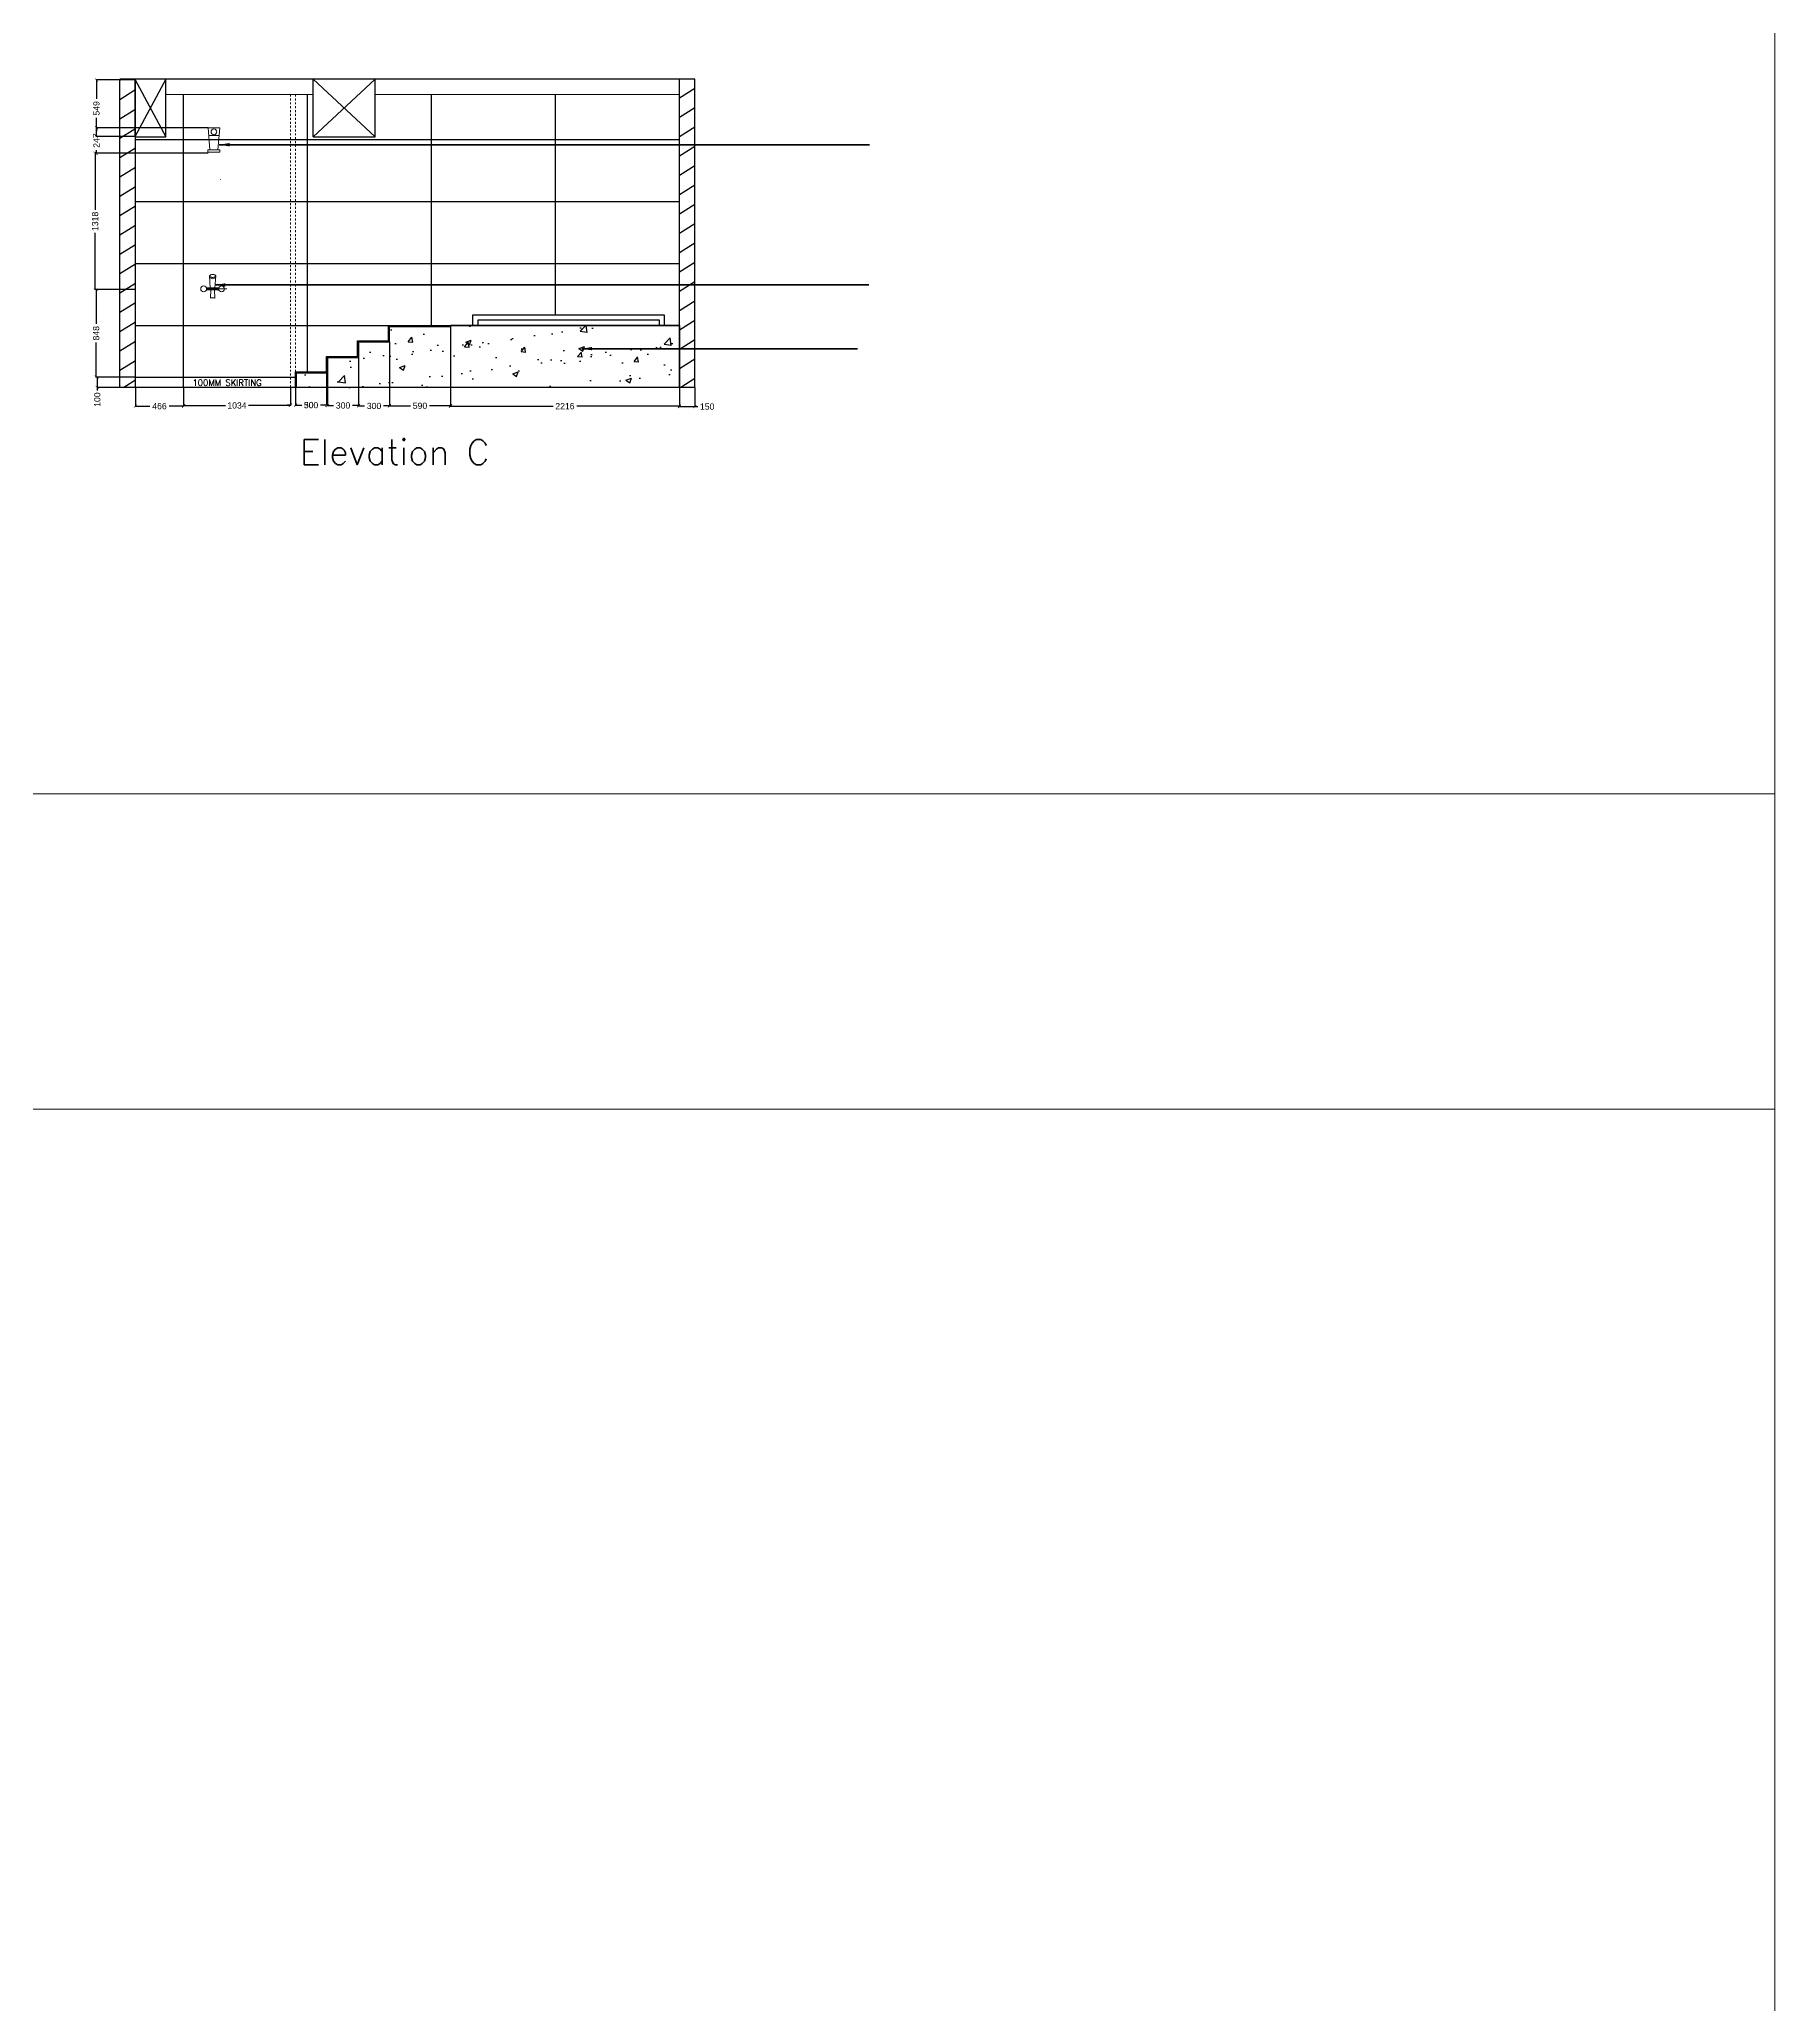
# Model space of a CAD drawing. Header units: millimetres. Extents: x 1464389 to 1998638, y -29162 to 256806.
# Drawn here: x 1549448 to 1566247, y 102427 to 121450 of the extents above; entities that cross this region are included whole.
import ezdxf

# ---------------------------------------------------------------- set-up
doc = ezdxf.new("R2010")
doc.units = ezdxf.units.MM
doc.header["$LTSCALE"] = 15
doc.header["$PDMODE"] = 35
doc.linetypes.add('JIS_02_1.2', pattern=[2.5, 1.25, -1.25])
doc.layers.get('0').update_dxf_attribs({"lineweight": 5})
for name, color, linetype, lineweight in [('dimension', 1, 'Continuous', 25), ('false ceiling', 124, 'Continuous', 9), ('hidden line', 251, 'JIS_02_1.2', 20), ('leader', 10, 'Continuous', 18), ('LS_DR_TEXT', 7, 'Continuous', 13)]:
    doc.layers.add(name, color=color, linetype=linetype, lineweight=lineweight)
doc.layers.add('Layer 1', color=7, linetype='Continuous')
doc.styles.add('ARIAL', font='arial.ttf')
doc.styles.add('ROMANS', font='romans.shx')
doc.dimstyles.new('MD50', dxfattribs={"dimscale": 50, "dimtxt": 1.9, "dimasz": 1.3, "dimexe": 1.3, "dimexo": 2.38, "dimgap": 1, "dimtad": 1, "dimdec": 0, "dimzin": 3, "dimdsep": 46, "dimtxsty": 'ROMANS', "dimblk": 'OBLIQUE', "dimcen": -1.9, "dimdle": 1.3, "dimclrd": 150, "dimclre": 150, "dimclrt": 256, "dimadec": 0, "dimazin": 0, "dimtfac": 1, "dimtdec": 0, "dimtix": 1, "dimtmove": 2, "dimatfit": 3, "dimfxl": 1, "dimtolj": 1, "dimtzin": 3, "dimarcsym": 0})
doc.dimstyles.new('SC-25', dxfattribs={"dimtxt": 60, "dimasz": 30, "dimexe": 0, "dimexo": 0, "dimgap": 25, "dimtad": 0, "dimdec": 0, "dimzin": 0, "dimdsep": 46, "dimtxsty": 'ARIAL', "dimblk": 'ARCHTICK', "dimcen": 0.09, "dimdle": 3, "dimclrd": 251, "dimclre": 251, "dimclrt": 1, "dimadec": 0, "dimazin": 0, "dimtfac": 1, "dimtdec": 0, "dimtofl": 0, "dimtmove": 0, "dimatfit": 2, "dimfxl": 100, "dimtolj": 1, "dimtzin": 0, "dimarcsym": 0})
pattern_1 = [(50, (1065481.56, 417760.12), (546.554, -47.81726), [57.15, -628.65]), (355, (1065481.56, 417760.1), (-105.73026, 573.17054), [45.72, -502.92175]), (100.45144, (1065527.1, 417756.14), (440.82374, 525.35326), [48.57, -534.27073]), (46.1842, (1065481.56, 417912.5), (813.2371, -126.127), [85.725, -942.975]), (96.63556, (1065549.3, 417902), (712.2124, 742.2784), [72.8551, -801.4068]), (351.18415, (1065481.6, 417912.5), (712.2124, 742.2784), [68.5799, -754.3792]), (21, (1065557.76, 417874.42), (454.84317, -306.7956), [57.15, -628.65]), (326, (1065557.76, 417874.4), (185.4061, 552.5639), [45.72, -502.92]), (71.45144, (1065595.67, 417848.86), (640.24926, 245.7683), [48.57, -534.2698]), (37.5, (1065481.56, 417760.12), (9.26581, 253.665117), [0, -496.824, 0, -510.54, 0, -504.825]), (7.5, (1065481.56, 417760.12), (200.45899, 300.54172), [0, -291.084, 0, -485.394, 0, -192.405]), (327.5, (1065311.64, 417760.12), (406.771786, -17.18623), [0, -190.5, 0, -594.36, 0, -788.67]), (317.5, (1065235.44, 417760.12), (444.38754, 76.27947), [0, -247.65, 0, -394.716, 0, -560.07])]

# ---------------------------------------------------------------- blocks, each defined once
blk = doc.blocks.new('_Oblique')
at = {"color": 0, "linetype": 'ByBlock', "lineweight": -2}
blk.add_line((-0.5, -0.5), (0.5, 0.5), dxfattribs=at)
blk = doc.blocks.new('_ArchTick')
at = {"color": 0, "linetype": 'ByBlock', "const_width": 0.15}
blk.add_lwpolyline([(-0.5, -0.5), (0.5, 0.5)], dxfattribs=at)
blk = doc.blocks.new('*D2172')
at = {"layer": 'Defpoints', "color": 0, "ltscale": 0.25, "transparency": 16777216}
for p in [(1550378, 121057), (1550001, 120508), (1550374, 120508)]:
    blk.add_point(p, dxfattribs=at)
at = {"layer": 'dimension', "color": 251, "lineweight": -2, "ltscale": 0.25, "transparency": 16777216}
for p, q in [((1550001, 121060), (1550001, 120874)), ((1550378, 121057), (1550001, 121057)), ((1550001, 120505), (1550001, 120691)), ((1550374, 120508), (1550001, 120508))]:
    blk.add_line(p, q, dxfattribs=at)
at = {"layer": 'dimension', "color": 251, "lineweight": -2, "ltscale": 0.25, "transparency": 16777216, "xscale": 30, "yscale": 30, "zscale": 30}
for p, rotation in [((1550001, 121057), 90), ((1550001, 120508), 270)]:
    blk.add_blockref('_ArchTick', p, dxfattribs=dict(at, rotation=rotation))
at = {"layer": 'dimension', "color": 1, "ltscale": 0.25, "transparency": 16777216, "insert": (1550001, 120782), "char_height": 60, "attachment_point": 5, "rotation": 90, "style": 'ARIAL'}
blk.add_mtext('\\A1;549', dxfattribs=at)
blk = doc.blocks.new('*D2173')
at = {"layer": 'Defpoints', "color": 0, "ltscale": 0.25, "transparency": 16777216}
for p in [(1551081, 120594), (1550001, 120347), (1551081, 120347)]:
    blk.add_point(p, dxfattribs=at)
at = {"layer": 'dimension', "color": 251, "lineweight": -2, "ltscale": 0.25, "transparency": 16777216}
for p, q in [((1550001, 120597), (1550001, 120562)), ((1551081, 120594), (1550001, 120594)), ((1550001, 120344), (1550001, 120378)), ((1551081, 120347), (1550001, 120347))]:
    blk.add_line(p, q, dxfattribs=at)
at = {"layer": 'dimension', "color": 251, "lineweight": -2, "ltscale": 0.25, "transparency": 16777216, "xscale": 30, "yscale": 30, "zscale": 30}
for p, rotation in [((1550001, 120594), 90), ((1550001, 120347), 270)]:
    blk.add_blockref('_ArchTick', p, dxfattribs=dict(at, rotation=rotation))
at = {"layer": 'dimension', "color": 1, "ltscale": 0.25, "transparency": 16777216, "insert": (1550001, 120470), "char_height": 60, "attachment_point": 5, "rotation": 90, "style": 'ARIAL'}
blk.add_mtext('\\A1;247', dxfattribs=at)
blk = doc.blocks.new('*D1604')
at = {"layer": 'Defpoints', "color": 0, "ltscale": 0.25, "transparency": 16777216}
for p in [(1550378, 120347), (1549988, 119029), (1550378, 119029)]:
    blk.add_point(p, dxfattribs=at)
at = {"layer": 'dimension', "color": 251, "lineweight": -2, "ltscale": 0.25, "transparency": 16777216}
for p, q in [((1549988, 120350), (1549988, 119800)), ((1550378, 120347), (1549988, 120347)), ((1549988, 119026), (1549988, 119576)), ((1550378, 119029), (1549988, 119029))]:
    blk.add_line(p, q, dxfattribs=at)
at = {"layer": 'dimension', "color": 251, "lineweight": -2, "ltscale": 0.25, "transparency": 16777216, "xscale": 30, "yscale": 30, "zscale": 30}
for p, rotation in [((1549988, 120347), 90), ((1549988, 119029), 270)]:
    blk.add_blockref('_ArchTick', p, dxfattribs=dict(at, rotation=rotation))
at = {"layer": 'dimension', "color": 1, "ltscale": 0.25, "transparency": 16777216, "insert": (1549988, 119688), "char_height": 60, "attachment_point": 5, "rotation": 90, "style": 'ARIAL'}
blk.add_mtext('\\A1;1318', dxfattribs=at)
blk = doc.blocks.new('*D2174')
at = {"layer": 'Defpoints', "color": 0, "ltscale": 0.25, "transparency": 16777216}
for p in [(1550378, 119029), (1549998, 118181), (1550378, 118181)]:
    blk.add_point(p, dxfattribs=at)
at = {"layer": 'dimension', "color": 251, "lineweight": -2, "ltscale": 0.25, "transparency": 16777216}
for p, q in [((1549998, 119032), (1549998, 118696)), ((1550378, 119029), (1549998, 119029)), ((1549998, 118178), (1549998, 118514)), ((1550378, 118181), (1549998, 118181))]:
    blk.add_line(p, q, dxfattribs=at)
at = {"layer": 'dimension', "color": 251, "lineweight": -2, "ltscale": 0.25, "transparency": 16777216, "xscale": 30, "yscale": 30, "zscale": 30}
for p, rotation in [((1549998, 119029), 90), ((1549998, 118181), 270)]:
    blk.add_blockref('_ArchTick', p, dxfattribs=dict(at, rotation=rotation))
at = {"layer": 'dimension', "color": 1, "ltscale": 0.25, "transparency": 16777216, "insert": (1549998, 118605), "char_height": 60, "attachment_point": 5, "rotation": 90, "style": 'ARIAL'}
blk.add_mtext('\\A1;848', dxfattribs=at)
blk = doc.blocks.new('*D2175')
at = {"layer": 'Defpoints', "color": 0, "ltscale": 0.25, "transparency": 16777216}
for p in [(1550378, 118181), (1550009, 118081), (1550378, 118081)]:
    blk.add_point(p, dxfattribs=at)
at = {"layer": 'dimension', "color": 251, "lineweight": -2, "ltscale": 0.25, "transparency": 16777216}
for p, q in [((1550009, 118184), (1550009, 118081)), ((1550378, 118181), (1550009, 118181)), ((1550378, 118081), (1550009, 118081)), ((1550009, 118081), (1550009, 118051))]:
    blk.add_line(p, q, dxfattribs=at)
at = {"layer": 'dimension', "color": 251, "lineweight": -2, "ltscale": 0.25, "transparency": 16777216, "xscale": 30, "yscale": 30, "zscale": 30}
for p, rotation in [((1550009, 118181), 90), ((1550009, 118081), 270)]:
    blk.add_blockref('_ArchTick', p, dxfattribs=dict(at, rotation=rotation))
at = {"layer": 'dimension', "color": 1, "ltscale": 0.25, "transparency": 16777216, "insert": (1550009, 117963), "char_height": 60, "attachment_point": 5, "rotation": 90, "style": 'ARIAL'}
blk.add_mtext('\\A1;100', dxfattribs=at)
blk = doc.blocks.new('*D2176')
at = {"layer": 'Defpoints', "color": 0, "ltscale": 0.25, "transparency": 16777216}
for p in [(1550378, 118081), (1550844, 118081), (1550844, 117899)]:
    blk.add_point(p, dxfattribs=at)
at = {"layer": 'dimension', "color": 251, "lineweight": -2, "ltscale": 0.25, "transparency": 16777216}
for p, q in [((1550378, 118081), (1550378, 117899)), ((1550844, 118081), (1550844, 117899)), ((1550375, 117899), (1550519, 117899)), ((1550847, 117899), (1550704, 117899))]:
    blk.add_line(p, q, dxfattribs=at)
at = {"layer": 'dimension', "color": 251, "lineweight": -2, "ltscale": 0.25, "transparency": 16777216, "xscale": 30, "yscale": 30, "zscale": 30, "rotation": 180}
blk.add_blockref('_ArchTick', (1550378, 117899), dxfattribs=at)
at = {"layer": 'dimension', "color": 251, "lineweight": -2, "ltscale": 0.25, "transparency": 16777216, "xscale": 30, "yscale": 30, "zscale": 30}
blk.add_blockref('_ArchTick', (1550844, 117899), dxfattribs=at)
at = {"layer": 'dimension', "color": 1, "ltscale": 0.25, "transparency": 16777216, "insert": (1550611, 117899), "char_height": 60, "attachment_point": 5, "style": 'ARIAL'}
blk.add_mtext('\\A1;466', dxfattribs=at)
blk = doc.blocks.new('*D2177')
at = {"layer": 'Defpoints', "color": 0, "ltscale": 0.25, "transparency": 16777216}
for p in [(1550844, 118081), (1551878, 118081), (1551878, 117906)]:
    blk.add_point(p, dxfattribs=at)
at = {"layer": 'dimension', "color": 251, "lineweight": -2, "ltscale": 0.25, "transparency": 16777216}
for p, q in [((1550844, 118081), (1550844, 117906)), ((1551878, 118081), (1551878, 117906)), ((1550841, 117906), (1551250, 117906)), ((1551881, 117906), (1551473, 117906))]:
    blk.add_line(p, q, dxfattribs=at)
at = {"layer": 'dimension', "color": 251, "lineweight": -2, "ltscale": 0.25, "transparency": 16777216, "xscale": 30, "yscale": 30, "zscale": 30, "rotation": 180}
blk.add_blockref('_ArchTick', (1550844, 117906), dxfattribs=at)
at = {"layer": 'dimension', "color": 251, "lineweight": -2, "ltscale": 0.25, "transparency": 16777216, "xscale": 30, "yscale": 30, "zscale": 30}
blk.add_blockref('_ArchTick', (1551878, 117906), dxfattribs=at)
at = {"layer": 'dimension', "color": 1, "ltscale": 0.25, "transparency": 16777216, "insert": (1551361, 117906), "char_height": 60, "attachment_point": 5, "style": 'ARIAL'}
blk.add_mtext('\\A1;1034', dxfattribs=at)
blk = doc.blocks.new('*D2178')
at = {"layer": 'Defpoints', "color": 0, "ltscale": 0.25, "transparency": 16777216}
for p in [(1551878, 118081), (1551928, 118081), (1551928, 117910)]:
    blk.add_point(p, dxfattribs=at)
at = {"layer": 'dimension', "color": 251, "lineweight": -2, "ltscale": 0.25, "transparency": 16777216}
for p, q in [((1551878, 118081), (1551878, 117910)), ((1551928, 118081), (1551928, 117910)), ((1551878, 117910), (1551848, 117910)), ((1551928, 117910), (1551988, 117910))]:
    blk.add_line(p, q, dxfattribs=at)
at = {"layer": 'dimension', "color": 251, "lineweight": -2, "ltscale": 0.25, "transparency": 16777216, "xscale": 30, "yscale": 30, "zscale": 30}
blk.add_blockref('_ArchTick', (1551878, 117910), dxfattribs=at)
at = {"layer": 'dimension', "color": 251, "lineweight": -2, "ltscale": 0.25, "transparency": 16777216, "xscale": 30, "yscale": 30, "zscale": 30, "rotation": 180}
blk.add_blockref('_ArchTick', (1551928, 117910), dxfattribs=at)
at = {"layer": 'dimension', "color": 1, "ltscale": 0.25, "transparency": 16777216, "insert": (1552056, 117910), "char_height": 60, "attachment_point": 5, "style": 'ARIAL'}
blk.add_mtext('\\A1;50', dxfattribs=at)
blk = doc.blocks.new('*D2179')
at = {"layer": 'Defpoints', "color": 0, "ltscale": 0.25, "transparency": 16777216}
for p in [(1551928, 118231), (1552228, 118231), (1552228, 117909)]:
    blk.add_point(p, dxfattribs=at)
at = {"layer": 'dimension', "color": 251, "lineweight": -2, "ltscale": 0.25, "transparency": 16777216}
for p, q in [((1551928, 118231), (1551928, 117909)), ((1552228, 118231), (1552228, 117909)), ((1551925, 117909), (1551987, 117909)), ((1552231, 117909), (1552169, 117909))]:
    blk.add_line(p, q, dxfattribs=at)
at = {"layer": 'dimension', "color": 251, "lineweight": -2, "ltscale": 0.25, "transparency": 16777216, "xscale": 30, "yscale": 30, "zscale": 30, "rotation": 180}
blk.add_blockref('_ArchTick', (1551928, 117909), dxfattribs=at)
at = {"layer": 'dimension', "color": 251, "lineweight": -2, "ltscale": 0.25, "transparency": 16777216, "xscale": 30, "yscale": 30, "zscale": 30}
blk.add_blockref('_ArchTick', (1552228, 117909), dxfattribs=at)
at = {"layer": 'dimension', "color": 1, "ltscale": 0.25, "transparency": 16777216, "insert": (1552078, 117909), "char_height": 60, "attachment_point": 5, "style": 'ARIAL'}
blk.add_mtext('\\A1;300', dxfattribs=at)
blk = doc.blocks.new('*D2180')
at = {"layer": 'Defpoints', "color": 0, "ltscale": 0.25, "transparency": 16777216}
for p in [(1552238, 118371), (1552538, 118371), (1552538, 117906)]:
    blk.add_point(p, dxfattribs=at)
at = {"layer": 'dimension', "color": 251, "lineweight": -2, "ltscale": 0.25, "transparency": 16777216}
for p, q in [((1552238, 118371), (1552238, 117906)), ((1552538, 118371), (1552538, 117906)), ((1552235, 117906), (1552297, 117906)), ((1552541, 117906), (1552479, 117906))]:
    blk.add_line(p, q, dxfattribs=at)
at = {"layer": 'dimension', "color": 251, "lineweight": -2, "ltscale": 0.25, "transparency": 16777216, "xscale": 30, "yscale": 30, "zscale": 30, "rotation": 180}
blk.add_blockref('_ArchTick', (1552238, 117906), dxfattribs=at)
at = {"layer": 'dimension', "color": 251, "lineweight": -2, "ltscale": 0.25, "transparency": 16777216, "xscale": 30, "yscale": 30, "zscale": 30}
blk.add_blockref('_ArchTick', (1552538, 117906), dxfattribs=at)
at = {"layer": 'dimension', "color": 1, "ltscale": 0.25, "transparency": 16777216, "insert": (1552388, 117906), "char_height": 60, "attachment_point": 5, "style": 'ARIAL'}
blk.add_mtext('\\A1;300', dxfattribs=at)
blk = doc.blocks.new('*D2181')
at = {"layer": 'Defpoints', "color": 0, "ltscale": 0.25, "transparency": 16777216}
for p in [(1552538, 118521), (1552838, 118521), (1552838, 117901)]:
    blk.add_point(p, dxfattribs=at)
at = {"layer": 'dimension', "color": 251, "lineweight": -2, "ltscale": 0.25, "transparency": 16777216}
for p, q in [((1552538, 118521), (1552538, 117901)), ((1552838, 118521), (1552838, 117901)), ((1552535, 117901), (1552597, 117901)), ((1552841, 117901), (1552779, 117901))]:
    blk.add_line(p, q, dxfattribs=at)
at = {"layer": 'dimension', "color": 251, "lineweight": -2, "ltscale": 0.25, "transparency": 16777216, "xscale": 30, "yscale": 30, "zscale": 30, "rotation": 180}
blk.add_blockref('_ArchTick', (1552538, 117901), dxfattribs=at)
at = {"layer": 'dimension', "color": 251, "lineweight": -2, "ltscale": 0.25, "transparency": 16777216, "xscale": 30, "yscale": 30, "zscale": 30}
blk.add_blockref('_ArchTick', (1552838, 117901), dxfattribs=at)
at = {"layer": 'dimension', "color": 1, "ltscale": 0.25, "transparency": 16777216, "insert": (1552688, 117901), "char_height": 60, "attachment_point": 5, "style": 'ARIAL'}
blk.add_mtext('\\A1;300', dxfattribs=at)
blk = doc.blocks.new('*D2182')
at = {"layer": 'Defpoints', "color": 0, "ltscale": 0.25, "transparency": 16777216}
for p in [(1552838, 118521), (1553428, 118521), (1553428, 117903)]:
    blk.add_point(p, dxfattribs=at)
at = {"layer": 'dimension', "color": 251, "lineweight": -2, "ltscale": 0.25, "transparency": 16777216}
for p, q in [((1552838, 118521), (1552838, 117903)), ((1553428, 118521), (1553428, 117903)), ((1552835, 117903), (1553042, 117903)), ((1553431, 117903), (1553224, 117903))]:
    blk.add_line(p, q, dxfattribs=at)
at = {"layer": 'dimension', "color": 251, "lineweight": -2, "ltscale": 0.25, "transparency": 16777216, "xscale": 30, "yscale": 30, "zscale": 30, "rotation": 180}
blk.add_blockref('_ArchTick', (1552838, 117903), dxfattribs=at)
at = {"layer": 'dimension', "color": 251, "lineweight": -2, "ltscale": 0.25, "transparency": 16777216, "xscale": 30, "yscale": 30, "zscale": 30}
blk.add_blockref('_ArchTick', (1553428, 117903), dxfattribs=at)
at = {"layer": 'dimension', "color": 1, "ltscale": 0.25, "transparency": 16777216, "insert": (1553133, 117903), "char_height": 60, "attachment_point": 5, "style": 'ARIAL'}
blk.add_mtext('\\A1;590', dxfattribs=at)
blk = doc.blocks.new('*D2183')
at = {"layer": 'Defpoints', "color": 0, "ltscale": 0.25, "transparency": 16777216}
for p in [(1553428, 118681), (1555644, 118681), (1555644, 117899)]:
    blk.add_point(p, dxfattribs=at)
at = {"layer": 'dimension', "color": 251, "lineweight": -2, "ltscale": 0.25, "transparency": 16777216}
for p, q in [((1553428, 118681), (1553428, 117899)), ((1555644, 118681), (1555644, 117899)), ((1553425, 117899), (1554421, 117899)), ((1555647, 117899), (1554651, 117899))]:
    blk.add_line(p, q, dxfattribs=at)
at = {"layer": 'dimension', "color": 251, "lineweight": -2, "ltscale": 0.25, "transparency": 16777216, "xscale": 30, "yscale": 30, "zscale": 30, "rotation": 180}
blk.add_blockref('_ArchTick', (1553428, 117899), dxfattribs=at)
at = {"layer": 'dimension', "color": 251, "lineweight": -2, "ltscale": 0.25, "transparency": 16777216, "xscale": 30, "yscale": 30, "zscale": 30}
blk.add_blockref('_ArchTick', (1555644, 117899), dxfattribs=at)
at = {"layer": 'dimension', "color": 1, "ltscale": 0.25, "transparency": 16777216, "insert": (1554536, 117899), "char_height": 60, "attachment_point": 5, "style": 'ARIAL'}
blk.add_mtext('\\A1;2216', dxfattribs=at)
blk = doc.blocks.new('*D2184')
at = {"layer": 'Defpoints', "color": 0, "ltscale": 0.25, "transparency": 16777216}
for p in [(1555644, 118081), (1555794, 118081), (1555794, 117895)]:
    blk.add_point(p, dxfattribs=at)
at = {"layer": 'dimension', "color": 251, "lineweight": -2, "ltscale": 0.25, "transparency": 16777216}
for p, q in [((1555644, 118081), (1555644, 117895)), ((1555794, 118081), (1555794, 117895)), ((1555641, 117895), (1555794, 117895)), ((1555794, 117895), (1555824, 117895))]:
    blk.add_line(p, q, dxfattribs=at)
at = {"layer": 'dimension', "color": 251, "lineweight": -2, "ltscale": 0.25, "transparency": 16777216, "xscale": 30, "yscale": 30, "zscale": 30, "rotation": 180}
blk.add_blockref('_ArchTick', (1555644, 117895), dxfattribs=at)
at = {"layer": 'dimension', "color": 251, "lineweight": -2, "ltscale": 0.25, "transparency": 16777216, "xscale": 30, "yscale": 30, "zscale": 30}
blk.add_blockref('_ArchTick', (1555794, 117895), dxfattribs=at)
at = {"layer": 'dimension', "color": 1, "ltscale": 0.25, "transparency": 16777216, "insert": (1555913, 117895), "char_height": 60, "attachment_point": 5, "style": 'ARIAL'}
blk.add_mtext('\\A1;150', dxfattribs=at)

msp = doc.modelspace()

# ---------------------------------------------------------------- hatches: boundary and pattern name
at = {"layer": 'Layer 1', "ltscale": 20, "true_color": 0x636466}
h = msp.add_hatch(dxfattribs=at)
h.set_pattern_fill('AR-CONC', color=251, scale=3)
h.set_pattern_definition(pattern_1)
h.paths.add_polyline_path([(1553428.2, 118671.1), (1552838.2, 118671.1), (1552838.2, 118521.1), (1552538.2, 118521.1), (1552538.2, 118371.1), (1552238.2, 118371.1), (1552238.2, 118221.1), (1551938.2, 118221.1), (1551938.2, 118081.1), (1553428.2, 118081.1)])
h.paths.add_polyline_path([(1546802.9, 118681.1), (1545902.9, 118681.1), (1545902.9, 118081.1), (1546802.9, 118081.1)])
h = msp.add_hatch(dxfattribs=at)
h.set_pattern_fill('AR-CONC', color=251, scale=3)
h.set_pattern_definition(pattern_1)
h.paths.add_polyline_path([(1553428.2, 118671.1), (1552838.2, 118671.1), (1552838.2, 118521.1), (1552538.2, 118521.1), (1552538.2, 118371.1), (1552238.2, 118371.1), (1552238.2, 118221.1), (1551938.2, 118221.1), (1551938.2, 118081.1), (1553428.2, 118081.1)])
h.paths.add_polyline_path([(1555644.2, 118681.1), (1553428.2, 118681.1), (1553428.2, 118081.1), (1555644.2, 118081.1)])

# ---------------------------------------------------------------- linework, layer by layer
for p, q in [((1566247, 232978.4), (1566247, -21144.5)), ((1551081.2, 120593.7), (1551194.3, 120593.7)), ((1551099.6, 120380.2), (1551081.2, 120593.7)), ((1551087.7, 120518.6), (1551187.8, 120518)), ((1551175.9, 120380.2), (1551194.3, 120593.7)), ((1551195.6, 120380.2), (1551079.6, 120380.2)), ((1551079.6, 120380.2), (1551079.6, 120358.5)), ((1551079.6, 120358.5), (1551195.6, 120358.5)), ((1551195.6, 120358.5), (1551195.6, 120380.2)), ((1551103.1, 119045.1), (1551095.2, 119159.9)), ((1551096.5, 119141), (1551124.9, 119132.1)), ((1551124.9, 119132.1), (1551154.4, 119140.9)), ((1551147.7, 119045.1), (1551155.7, 119159.9)), ((1551065.9, 119045.1), (1551184.9, 119045.1)), ((1551065.9, 119024.7), (1551184.9, 119024.7)), ((1551183, 119034.9), (1551067.8, 119034.9)), ((1551108.3, 119024.7), (1551105.5, 118944.1)), ((1551142.6, 119024.7), (1551145.4, 118944.1)), ((1551183, 119034.9), (1551264.4, 119034.9))]:
    msp.add_line(p, q)
msp.add_lwpolyline([(1551095.2, 119159.9, 0.1793528), (1551097, 119155, 0.103304), (1551104, 119149.6, 0.0631089), (1551113.2, 119146.5, 0.0493089), (1551125.4, 119145.3, 0.0493089), (1551137.7, 119146.5, 0.0631089), (1551146.8, 119149.6, 0.103304), (1551153.9, 119155, 0.1793528), (1551155.7, 119159.9, 0.1793528), (1551153.9, 119164.8, 0.103304), (1551146.8, 119170.2, 0.0631089), (1551137.7, 119173.3, 0.0493089), (1551125.4, 119174.5, 0.0493089), (1551113.2, 119173.3, 0.0631089), (1551104, 119170.2, 0.103304), (1551097, 119164.8, 0.1793528)], format="xyb", close=True)
at = {"ltscale": 0.25}
for points in [[(1566247, 114146.4), (1520964.5, 114146.4)], [(1566247, 111095.7), (1520964.5, 111095.7)]]:
    msp.add_lwpolyline(points, dxfattribs=at)
for centre, radius in [((1551137.8, 120554.6), 28), ((1551202, 120091.6), 1.04), ((1551039, 119034.9), 28.8), ((1551211.9, 119034.9), 28.8)]:
    msp.add_circle(centre, radius)
at = {"layer": 'false ceiling', "ltscale": 0.25}
for p, q in [((1552098.9, 120914.9), (1550673.9, 120914.9)), ((1555644.2, 120914.9), (1552698.9, 120914.9))]:
    msp.add_line(p, q, dxfattribs=at)
at = {"layer": 'hidden line'}
for p, q in [((1551878.2, 120914.9), (1551878.2, 118081.1)), ((1551928.2, 120914.9), (1551928.2, 118081.1))]:
    msp.add_line(p, q, dxfattribs=at)
at = {"layer": 'Layer 1', "color": 8, "linetype": 'Continuous', "ltscale": 0.25}
for p, q in [((1550248, 121064.9), (1550228.2, 121052.6)), ((1550373.9, 120956.4), (1550228.2, 120865.4)), ((1555794.2, 120973.9), (1555644.2, 120880.2)), ((1550373.9, 120769.2), (1550228.2, 120678.2)), ((1555794.2, 120786.7), (1555644.2, 120693)), ((1550373.9, 120582), (1550228.2, 120491)), ((1555794.2, 120599.5), (1555644.2, 120505.8)), ((1550378.2, 120397.5), (1550228.2, 120303.8)), ((1555794.2, 120412.3), (1555644.2, 120318.6)), ((1550378.2, 120210.3), (1550228.2, 120116.6)), ((1555794.2, 120225.1), (1555644.2, 120131.4)), ((1555794.2, 120037.9), (1555644.2, 119944.2)), ((1550378.2, 120023.1), (1550228.2, 119929.4)), ((1555794.2, 119850.7), (1555644.2, 119757)), ((1550378.2, 119836), (1550228.2, 119742.2)), ((1555794.2, 119663.5), (1555644.2, 119569.8)), ((1550378.2, 119648.8), (1550228.2, 119555)), ((1555794.2, 119476.4), (1555644.2, 119382.6)), ((1550378.2, 119461.6), (1550228.2, 119367.8)), ((1555794.2, 119289.2), (1555644.2, 119195.4)), ((1550378.2, 119274.4), (1550228.2, 119180.6)), ((1550378.2, 119087.2), (1550228.2, 118993.4)), ((1555794.2, 119102), (1555644.2, 119008.2)), ((1550378.2, 118900), (1550228.2, 118806.3)), ((1555794.2, 118914.8), (1555644.2, 118821)), ((1550378.2, 118712.8), (1550228.2, 118619.1)), ((1555794.2, 118727.6), (1555644.2, 118633.8)), ((1550378.2, 118525.6), (1550228.2, 118431.9)), ((1555794.2, 118540.4), (1555644.2, 118446.7)), ((1550378.2, 118338.4), (1550228.2, 118244.7)), ((1555794.2, 118353.2), (1555644.2, 118259.5)), ((1550378.2, 118151.2), (1550266, 118081.1)), ((1555794.2, 118166), (1555658.4, 118081.1))]:
    msp.add_line(p, q, dxfattribs=at)
at = {"layer": 'Layer 1', "color": 18, "ltscale": 20, "true_color": 0x000000}
for p, q in [((1550228.2, 118081.1), (1550228.2, 121064.9)), ((1550378.2, 118081.1), (1550378.2, 121064.9)), ((1552098.9, 120507.7), (1552098.9, 121064.9)), ((1552698.9, 120507.7), (1552698.9, 121064.9)), ((1555644.2, 118081.1), (1555644.2, 121064.9)), ((1555794.2, 118081.1), (1555794.2, 121064.9)), ((1555644.2, 118081.1), (1555644.2, 120914.9))]:
    msp.add_line(p, q, dxfattribs=at)
at = {"layer": 'Layer 1', "color": 252, "ltscale": 20, "true_color": 0x939598}
for p, q in [((1550844.2, 118081.1), (1550844.2, 120914.9)), ((1552044.2, 118231.1), (1552044.2, 120914.9)), ((1553244.2, 118681.1), (1553244.2, 120914.9)), ((1554444.2, 118781.1), (1554444.2, 120914.9)), ((1550378.2, 120481.1), (1555644.2, 120481.1)), ((1550378.2, 119881.1), (1555644.2, 119881.1)), ((1550378.2, 119281.1), (1555644.2, 119281.1)), ((1550378.2, 118681.1), (1555644.2, 118681.1))]:
    msp.add_line(p, q, dxfattribs=at)
at = {"layer": 'Layer 1', "color": 18, "ltscale": 20, "true_color": 0x000000}
for points in [[(1555794.2, 121064.9), (1550228.2, 121064.9)], [(1551145.4, 118945.4), (1551105.6, 118946.8)], [(1555500, 118681.1), (1555500, 118781.1), (1553642.2, 118781.1), (1553642.2, 118681.1)], [(1555450, 118681.1), (1555450, 118731.1), (1553692.2, 118731.1), (1553692.2, 118681.1)], [(1551928.2, 118081.1), (1551928.2, 118231.1), (1552228.2, 118231.1), (1552228.2, 118381.1), (1552528.2, 118381.1), (1552528.2, 118531.1), (1552828.2, 118531.1), (1552828.2, 118681.1), (1553428.2, 118681.1)], [(1551938.2, 118081.1), (1551938.2, 118221.1), (1552238.2, 118221.1), (1552238.2, 118371.1), (1552538.2, 118371.1), (1552538.2, 118521.1), (1552838.2, 118521.1), (1552838.2, 118671.1), (1553428.2, 118671.1)], [(1555644.2, 118081.1), (1555644.2, 118681.1), (1553428.2, 118681.1), (1553428.2, 118081.1)], [(1550378.2, 118081.1), (1550378.2, 118181.1), (1551928.2, 118181.1)], [(1555794.2, 118081.1), (1550228.2, 118081.1)]]:
    msp.add_lwpolyline(points, dxfattribs=at)
at = {"layer": 'Layer 1', "ltscale": 0.25}
for points in [[(1550673.9, 120507.7), (1550673.9, 121064.9), (1550373.9, 121064.9), (1550373.9, 120536.7)], [(1550373.9, 121064.9), (1550673.9, 120507.7)], [(1550673.9, 121064.9), (1550373.9, 120507.7)], [(1552098.9, 121064.9), (1552698.9, 120507.7)], [(1552698.9, 121064.9), (1552098.9, 120507.7)], [(1550373.9, 120607.7), (1550373.9, 120507.7), (1550673.9, 120507.7)], [(1552098.9, 120507.7), (1552698.9, 120507.7)]]:
    msp.add_lwpolyline(points, dxfattribs=at)

# ---------------------------------------------------------------- texts
at = {"layer": 'Layer 1', "ltscale": 0.25, "style": 'ROMANS'}
msp.add_text('Elevation C', height=244.532, dxfattribs=at).set_placement((1551970.7, 117332.3))
at = {"layer": 'LS_DR_TEXT', "ltscale": 0.25, "insert": (1550882.5, 118156.4), "char_height": 60, "attachment_point": 1, "style": 'ROMANS'}
msp.add_mtext_dynamic_manual_height_columns('\\pxqc;100MM SKIRTING', width=765.98, gutter_width=375, heights=[0], dxfattribs=at)

# ---------------------------------------------------------------- dimensions: what is measured, and where the dimension line sits
at = {"layer": 'dimension', "ltscale": 0.25}
for base, p1, p2, picture, middle in [((1550001.5, 120507.7), (1550378.2, 121056.9), (1550373.9, 120507.7), '*D2172', (1550001.5, 120782.3)), ((1550000.8, 120346.9), (1551081.2, 120593.7), (1551081.2, 120346.9), '*D2173', (1550000.8, 120470.3)), ((1549988.3, 119029), (1550378.2, 120346.9), (1550378.2, 119029), '*D1604', (1549988.3, 119688)), ((1549998.4, 118181.1), (1550378.2, 119029), (1550378.2, 118181.1), '*D2174', (1549998.4, 118605.1)), ((1550008.8, 118081.1), (1550378.2, 118181.1), (1550378.2, 118081.1), '*D2175', (1550008.8, 117962.7))]:
    dim = msp.add_linear_dim(base=base, p1=p1, p2=p2, angle=90, dimstyle='SC-25', dxfattribs=at)
    dim.commit()
    dim.dimension.update_dxf_attribs({"geometry": picture, "text_midpoint": middle})
for base, p1, p2, picture, middle in [((1552838.2, 117901.5), (1552538.2, 118521.1), (1552838.2, 118521.1), '*D2181', (1552688.2, 117901.5)), ((1553428.2, 117903.1), (1552838.2, 118521.1), (1553428.2, 118521.1), '*D2182', (1553133.2, 117903.1)), ((1555644.2, 117898.7), (1553428.2, 118681.1), (1555644.2, 118681.1), '*D2183', (1554536.2, 117898.7)), ((1552538.2, 117905.6), (1552238.2, 118371.1), (1552538.2, 118371.1), '*D2180', (1552388.2, 117905.6)), ((1552228.2, 117908.9), (1551928.2, 118231.1), (1552228.2, 118231.1), '*D2179', (1552078.2, 117908.9)), ((1550844.2, 117899.1), (1550378.2, 118081.1), (1550844.2, 118081.1), '*D2176', (1550611.2, 117899.1)), ((1551878.2, 117906.1), (1550844.2, 118081.1), (1551878.2, 118081.1), '*D2177', (1551361.2, 117906.1)), ((1551928.2, 117909.6), (1551878.2, 118081.1), (1551928.2, 118081.1), '*D2178', (1552056.1, 117909.6)), ((1555794.2, 117895), (1555644.2, 118081.1), (1555794.2, 118081.1), '*D2184', (1555912.6, 117895))]:
    dim = msp.add_linear_dim(base=base, p1=p1, p2=p2, dimstyle='SC-25', dxfattribs=at)
    dim.commit()
    dim.dimension.update_dxf_attribs({"geometry": picture, "text_midpoint": middle})

# ---------------------------------------------------------------- leaders
at = {"layer": 'leader', "color": 1, "ltscale": 0.25}
for points in [[(1551189.3, 120430.1), (1557482.8, 120430.1)], [(1551149.6, 119072.3), (1557479.1, 119072.3)], [(1554699.1, 118455.8), (1557367.7, 118455.8)]]:
    msp.add_leader(points, dimstyle='MD50', override={"dimtxt": 2, "dimasz": 2, "dimgap": 1, "dimtad": 0, "dimclrd": 256, "dimclre": 8, "dimclrt": 1, "dimfxl": 30, "dimlwd": 65535, "dimlwe": 65535, "dimarcsym": 2}, dxfattribs=at)

doc.saveas('drawing.dxf')
